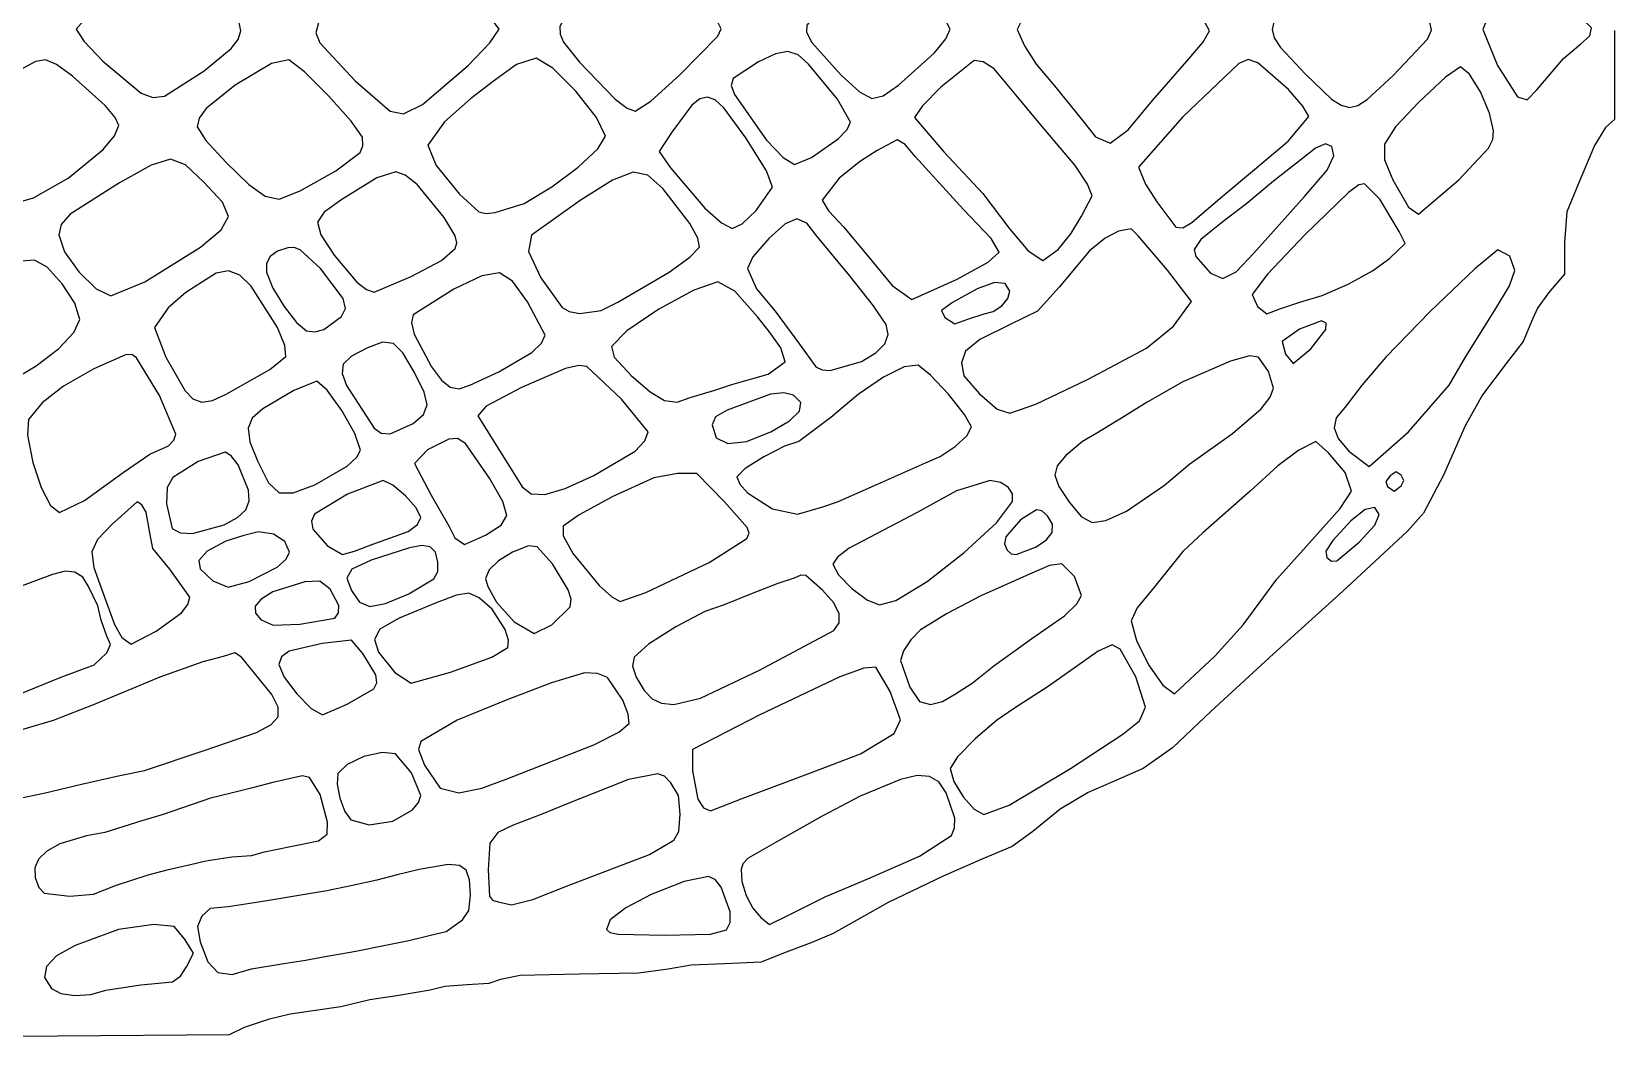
# Model space of a CAD drawing. Extents: x 0 to 192, y 1 to 97.
# Drawn here: x 116.1 to 191.5, y 0.8 to 48.7 of the extents above; entities that cross this region are included whole.
import ezdxf

# ---------------------------------------------------------------- set-up
doc = ezdxf.new("R2010")
doc.units = 0

msp = doc.modelspace()

# ---------------------------------------------------------------- linework, layer by layer
at = {"layer": 'Image', "color": 7}
for points in [[(168.338206, 44.062905), (169.505144, 45.459903), (171.143032, 47.348435), (171.897841, 48.23685), (172.211788, 48.790881), (171.936834, 49.311529), (171.275773, 50.119678), (169.31919, 52.447053), (167.897442, 54.024407), (167.4775, 54.202035), (166.978231, 54.01938), (166.53001, 53.669367), (166.179825, 53.204028), (164.864628, 51.550191), (163.439018, 49.649392), (163.048237, 48.854966), (163.392554, 48.076581), (163.954083, 47.194671), (164.820636, 46.167385), (166.178465, 44.496516), (166.782364, 43.740317), (167.473774, 43.427905), (168.338206, 44.062905), (168.338206, 44.062905)], [(134.704502, 45.27461), (136.869067, 47.128507), (137.905656, 48.221812), (138.346463, 48.868208), (137.855514, 49.531512), (136.711483, 50.671777), (135.412362, 51.822128), (134.456141, 52.515688), (133.803948, 52.754319), (133.202602, 52.651639), (132.435723, 52.104954), (131.286934, 51.011571), (130.283443, 49.964505), (129.749764, 49.238223), (129.614798, 48.698064), (129.807449, 48.209365), (131.486296, 46.398258), (133.155689, 44.9507), (133.793434, 44.831732), (134.704502, 45.27461), (134.704502, 45.27461)], [(146.965768, 46.684218), (148.78435, 48.530063), (148.939544, 48.881745), (148.810427, 49.14384), (146.713862, 51.230507), (144.842264, 52.741227), (144.137821, 52.249382), (142.878421, 51.066861), (141.711175, 49.822152), (141.244635, 48.989244), (141.25593, 48.628994), (141.420562, 48.253829), (142.180713, 47.301596), (143.887288, 45.536524), (144.454795, 45.097708), (144.834946, 44.951903), (145.579714, 45.436551), (146.965768, 46.684218), (146.965768, 46.684218)], [(157.39514, 46.19211), (159.105384, 47.740246), (159.647792, 48.408349), (159.850471, 48.86303), (159.577943, 49.390616), (158.885532, 50.172328), (156.992104, 51.741746), (156.297653, 52.106955), (155.806772, 51.988922), (154.389556, 50.657583), (153.017363, 49.063203), (152.998589, 48.726494), (153.259866, 48.226377), (154.664829, 46.674656), (155.527855, 45.882328), (156.115722, 45.565164), (156.660721, 45.682109), (157.39514, 46.19211), (157.39514, 46.19211)], [(180.975291, 46.660858), (182.601836, 48.384983), (182.803663, 48.814117), (182.731034, 49.142898), (180.969888, 51.005563), (179.604865, 52.24522), (178.897917, 52.571894), (178.189811, 52.242265), (176.814887, 50.983719), (175.606674, 49.724963), (175.30394, 49.26758), (175.201806, 48.858809), (175.300035, 48.449113), (175.598392, 47.988953), (176.794541, 46.71909), (178.036421, 45.53705), (178.485918, 45.239604), (178.886331, 45.136965), (179.286566, 45.228452), (179.735531, 45.513384), (180.97528, 46.660858), (180.975291, 46.660858)], [(187.819891, 45.980867), (189.091099, 47.472879), (189.924316, 48.169233), (190.350374, 48.545155), (190.425444, 48.929795), (189.993345, 49.349487), (188.871083, 50.32376), (188.14568, 51.261705), (187.443215, 52.061119), (187.125953, 52.086706), (186.796532, 51.8788), (185.852964, 50.379567), (185.250441, 48.847034), (185.939274, 47.140617), (186.898182, 45.644621), (187.360892, 45.502738), (187.819891, 45.980867), (187.819891, 45.980867)], [(124.295916, 46.878298), (125.577051, 47.940623), (125.909121, 48.376942), (126.037807, 48.783086), (125.964821, 49.183846), (125.691874, 49.604013), (124.552942, 50.601732), (123.287865, 51.5045), (122.424114, 51.95515), (121.776005, 52.016573), (121.157853, 51.751663), (119.40082, 50.240002), (118.194523, 48.866359), (118.573859, 48.287523), (119.463925, 47.341429), (121.288612, 45.814703), (121.847146, 45.60942), (122.395601, 45.669118), (124.295916, 46.878298), (124.295916, 46.878298)], [(191.515753, 48.810614), (191.515753, 44.567396), (191.099268, 44.181411), (190.567922, 43.315328), (189.799075, 41.511364), (189.243292, 40.161254), (189.14509, 38.688861), (189.14509, 37.190224), (188.383091, 36.297518), (187.844929, 35.561892), (187.621092, 35.046845), (187.165177, 33.983654), (186.355287, 32.930321), (185.222747, 31.425965), (184.403762, 29.959906), (183.378519, 27.603474), (182.418327, 25.79851), (181.650723, 24.930051), (178.569638, 22.073316), (175.259771, 19.085941), (172.296442, 16.348179), (170.452015, 14.607167), (169.058266, 13.620559), (167.534268, 12.943978), (166.438291, 12.478312), (165.089756, 11.677935), (163.799898, 10.619603), (162.815877, 9.899937), (161.329955, 9.284861), (159.51385, 8.480481), (156.898202, 7.22954), (154.279758, 5.745521), (153.263759, 5.324876), (151.90708, 4.816874), (150.849032, 4.386212), (149.113084, 4.310111), (147.513299, 4.241785), (146.403894, 4.056111), (145.001819, 3.859719), (142.160599, 3.803945), (139.362403, 3.754449), (138.419848, 3.555329), (137.855622, 3.367315), (136.821153, 3.300287), (135.761567, 3.22778), (135.066132, 3.040903), (133.573336, 2.787946), (132.195692, 2.582468), (130.809827, 2.248834), (128.396019, 1.909124), (127.338498, 1.648622), (126.1955, 1.274163), (125.475834, 0.918485), (109.09309, 0.798391)], [(153.248516, 42.751613), (154.520743, 43.634193), (154.946638, 44.088362), (155.109143, 44.439327), (154.485066, 45.529666), (153.098074, 47.195567), (152.599791, 47.637039), (152.119131, 47.799455), (151.531168, 47.688873), (150.710975, 47.311354), (149.502941, 46.519592), (149.415831, 46.179788), (149.57979, 45.748103), (151.099792, 43.577928), (151.894771, 42.744908), (152.429505, 42.411907), (153.248516, 42.751613), (153.248516, 42.751613)], [(117.80543, 41.757625), (119.480755, 43.135809), (120.022517, 43.787207), (120.22652, 44.267814), (120.052199, 44.656562), (119.576848, 45.229528), (118.00872, 46.624547), (117.244404, 47.178526), (116.72081, 47.403084), (116.244209, 47.326972), (115.620874, 46.978943), (113.869271, 45.588973), (112.594216, 44.243324), (112.519641, 43.870449), (112.674988, 43.407396), (113.728775, 42.110502), (115.209082, 40.800372), (115.666688, 40.687614), (116.150693, 40.822149), (117.80543, 41.757625), (117.80543, 41.757625)], [(128.86251, 41.155299), (130.569108, 42.109905), (131.730642, 42.991886), (131.859191, 43.307212), (131.832718, 43.714782), (131.302842, 44.480752), (130.221882, 45.692154), (129.071643, 46.839616), (128.333928, 47.413766), (127.505832, 47.229478), (125.776501, 46.190723), (124.391345, 45.090853), (124.05964, 44.631354), (123.951849, 44.21409), (124.368326, 43.563877), (125.332776, 42.503394), (126.417731, 41.469493), (127.195721, 40.899026), (127.860967, 40.762019), (128.86251, 41.155299), (128.86251, 41.155299)], [(139.539566, 40.55387), (140.862344, 41.3461), (142.118499, 42.285746), (143.056586, 43.164437), (143.425158, 43.773805), (142.999281, 44.662727), (142.013602, 45.906603), (140.906049, 47.013604), (140.11455, 47.4919), (139.181566, 47.177695), (138.091165, 46.392449), (136.985168, 45.544815), (135.75126, 44.451969), (134.958502, 43.342085), (135.34882, 42.369386), (136.460124, 41.006389), (137.382977, 40.154558), (137.713806, 40.078922), (138.168119, 40.128598), (139.539566, 40.55387), (139.539566, 40.55387)], [(165.009238, 38.365459), (165.607797, 39.104175), (166.115796, 39.956582), (166.623795, 40.923188), (166.397091, 41.484511), (165.820247, 42.364317), (164.235764, 44.223136), (162.982197, 45.73078), (161.953137, 46.97248), (161.433812, 47.30614), (161.002841, 47.372412), (159.411197, 46.097169), (158.538483, 45.205104), (158.157139, 44.660526), (159.554138, 43.025379), (161.409261, 41.031314), (162.700109, 39.334423), (163.572293, 38.299348), (164.270076, 37.839918), (165.009238, 38.365459), (165.009238, 38.365459)], [(171.369779, 39.642389), (172.719788, 40.805599), (174.261328, 42.093455), (175.973086, 43.526412), (176.953116, 44.701542), (176.664226, 45.201723), (175.980584, 45.989438), (174.527218, 47.266396), (174.056875, 47.426459), (173.619785, 47.232942), (170.926267, 44.675127), (168.825761, 42.282417), (169.161985, 41.480577), (169.711685, 40.634639), (170.617031, 39.426668), (170.941604, 39.398982), (171.369779, 39.642389), (171.369779, 39.642389)], [(184.104413, 41.689063), (185.512167, 43.193323), (185.715674, 43.601683), (185.753085, 44.017394), (185.567566, 44.86596), (185.132672, 45.873488), (184.615308, 46.715762), (184.182375, 47.068567), (183.471659, 46.573265), (182.192711, 45.382433), (181.077779, 44.204881), (180.562252, 43.382193), (180.552908, 42.63567), (180.956529, 41.686611), (181.698808, 40.376739), (182.176556, 40.041243), (184.104413, 41.689063), (184.104413, 41.689063)], [(150.606123, 40.228893), (151.383815, 41.337967), (151.102008, 42.106138), (150.113927, 43.681908), (149.05894, 45.121291), (148.652032, 45.49208), (148.284395, 45.63341), (147.925189, 45.547638), (147.543572, 45.237122), (146.589751, 43.951288), (145.982826, 43.035333), (146.51744, 42.257956), (148.157872, 40.337666), (148.945918, 39.638632), (149.458232, 39.363913), (149.936868, 39.59409), (150.606123, 40.228893), (150.606123, 40.228893)], [(160.189094, 36.956179), (161.657351, 37.757736), (162.19384, 38.234752), (161.805145, 38.89075), (160.487573, 40.26675), (158.178362, 42.792911), (157.700497, 43.368929), (157.325624, 43.597244), (156.379142, 43.089244), (155.586604, 42.581245), (154.56137, 41.758535), (153.754478, 40.713202), (154.055838, 40.21171), (154.780386, 39.424042), (156.122787, 37.828366), (157.083422, 36.652102), (158.030629, 35.982513), (160.189094, 36.956179), (160.189094, 36.956179)], [(174.334493, 38.192385), (176.741449, 40.8878), (177.819357, 42.143402), (178.138448, 42.826646), (178.040324, 43.278906), (177.74751, 43.401646), (177.262341, 43.195116), (176.587155, 42.65957), (175.259784, 41.618147), (173.989786, 40.550647), (172.868089, 39.694499), (171.804746, 38.844396), (171.479302, 38.358509), (171.563745, 38.032637), (172.265312, 37.231937), (172.85697, 36.985666), (173.494702, 37.302817), (174.334493, 38.192385), (174.334493, 38.192385)], [(121.457668, 36.825319), (124.121182, 38.48136), (125.098955, 39.305747), (125.44329, 39.938271), (125.16638, 40.615821), (124.280416, 41.575285), (123.395266, 42.396871), (122.686954, 42.667901), (121.76861, 42.385724), (120.253362, 41.547689), (117.908643, 40.047779), (117.479706, 39.551998), (117.360081, 39.065858), (117.633314, 38.250636), (118.310359, 37.29267), (119.134496, 36.492606), (119.849003, 36.151092), (121.457668, 36.825319), (121.457668, 36.825319)], [(134.153273, 37.080403), (135.600782, 37.840427), (136.257093, 38.403591), (136.330393, 38.685936), (136.256103, 39.008569), (135.731706, 39.894037), (134.443064, 41.456579), (133.869826, 41.910096), (133.420203, 42.073246), (132.525849, 41.778186), (130.855963, 40.754122), (130.012356, 40.148427), (129.691163, 39.659576), (129.859882, 39.05435), (130.486012, 38.099532), (131.568259, 36.80379), (132.023794, 36.449448), (132.389631, 36.321283), (134.153273, 37.080403), (134.153273, 37.080403)], [(143.215788, 35.458361), (144.017824, 35.857622), (146.454886, 37.281328), (147.441793, 38.002045), (147.907821, 38.481487), (147.822972, 38.899851), (147.445597, 39.594869), (146.156321, 41.268913), (145.446519, 41.909747), (144.7449, 42.056609), (143.762866, 41.668073), (142.211815, 40.702711), (139.899415, 39.051713), (139.755095, 38.263251), (140.346191, 37.014655), (141.349568, 35.596254), (141.694287, 35.400165), (142.206141, 35.305472), (143.215788, 35.458361), (143.215788, 35.458361)], [(175.564529, 35.529738), (176.529783, 35.856672), (177.588907, 36.177106), (178.830239, 36.716203), (179.989439, 37.345324), (180.802166, 37.935826), (181.551002, 38.653336), (181.262964, 39.220292), (180.337207, 40.7559), (179.605732, 41.498579), (179.329248, 41.445495), (178.838891, 41.088364), (176.753662, 39.067374), (174.981063, 37.184285), (174.243786, 36.223408), (174.505729, 35.639676), (174.955773, 35.299921), (175.564529, 35.529738), (175.564529, 35.529738)], [(155.619728, 33.015228), (156.313912, 33.43481), (156.734541, 33.859191), (156.893346, 34.306013), (156.802062, 34.792916), (156.454677, 35.299916), (156.197228, 35.678224), (155.059589, 37.116222), (153.515655, 38.981577), (153.012823, 39.624666), (152.54612, 39.826023), (151.988501, 39.580123), (151.212918, 38.881441), (150.449551, 38.016235), (150.198483, 37.455532), (150.619116, 36.488121), (151.509013, 35.418179), (152.665005, 33.851848), (153.454526, 32.767437), (153.745977, 32.617491), (154.12931, 32.590586), (155.619728, 33.015228), (155.619728, 33.015228)], [(166.432412, 32.173701), (169.208799, 33.661145), (170.499992, 34.703561), (171.365123, 35.89128), (170.221188, 37.383081), (168.808539, 39.017709), (168.481597, 39.342669), (167.877339, 39.235019), (167.236832, 38.901849), (166.495995, 38.2923), (165.049902, 36.562233), (164.01094, 35.423385), (162.719249, 34.789255), (161.263161, 34.069949), (160.591851, 33.518753), (160.389032, 32.957589), (160.504907, 32.331493), (161.252263, 31.475924), (162.089906, 30.747414), (162.699781, 30.558588), (163.936451, 30.985588), (166.432412, 32.173701), (166.432412, 32.173701)], [(115.06186, 32.086489), (116.28981, 32.815699), (117.345759, 33.634059), (118.085257, 34.413058), (118.363856, 35.024183), (118.117732, 35.805968), (117.527121, 36.732257), (116.813669, 37.512927), (116.19902, 37.857856), (115.139225, 37.780257), (114.120924, 37.358276), (112.497367, 36.340527), (111.677844, 35.58172), (111.551345, 35.326012), (111.559472, 35.019999), (112.11194, 33.676141), (112.991148, 32.035797), (113.609712, 31.402444), (115.06186, 32.086489), (115.06186, 32.086489)], [(130.84127, 35.166092), (131.020888, 35.549162), (130.923071, 36.033499), (129.829592, 37.454224), (128.873777, 38.347014), (128.582071, 38.46352), (128.283721, 38.44382), (127.778848, 38.278871), (127.434943, 38.023621), (127.260706, 37.687988), (127.264833, 37.281888), (127.569038, 36.519913), (128.098499, 35.638152), (128.687811, 34.879177), (129.171569, 34.485564), (129.562333, 34.440351), (129.990995, 34.546903), (130.84127, 35.166092), (130.84127, 35.166092)], [(181.705082, 29.669589), (183.641777, 31.901138), (184.428628, 33.264698), (185.825626, 35.473255), (186.512862, 36.632187), (186.774439, 37.357263), (186.527774, 38.044534), (185.96898, 38.347912), (184.858868, 37.448562), (182.742874, 35.413425), (180.62144, 33.236866), (179.495007, 31.913253), (178.661957, 30.82324), (178.261908, 30.331636), (178.156769, 29.857654), (178.351493, 29.346822), (178.851038, 28.744665), (179.83534, 28.018591), (181.705082, 29.669589), (181.705082, 29.669589)], [(125.339886, 31.459218), (127.416134, 32.641715), (128.185201, 33.267966), (128.139957, 33.780172), (127.782414, 34.643027), (126.530449, 36.612247), (125.988056, 37.134309), (125.446056, 37.341219), (124.865102, 37.23656), (124.205849, 36.823914), (123.413783, 36.315914), (122.570927, 35.584339), (121.919984, 34.637355), (122.46236, 33.231473), (123.380352, 31.61692), (123.758477, 31.235962), (124.172533, 31.085797), (124.680382, 31.161768), (125.339886, 31.459218), (125.339886, 31.459218)], [(136.950463, 31.89269), (138.3395, 32.527689), (139.912345, 33.447938), (140.377657, 33.899422), (140.546495, 34.279731), (139.706436, 35.86597), (138.993557, 36.857946), (138.364748, 37.255495), (137.527301, 37.108667), (136.188509, 36.467512), (134.25565, 35.24929), (134.182563, 34.865909), (134.302127, 34.331858), (135.133272, 32.772045), (135.60291, 32.134667), (136.022797, 31.794775), (136.452219, 31.723679), (136.950463, 31.89269), (136.950463, 31.89269)], [(147.455228, 31.300564), (148.631265, 31.653965), (149.445591, 31.927988), (149.99681, 32.086304), (151.172715, 32.4234), (151.994872, 33.000785), (151.777145, 33.680457), (151.221678, 34.45325), (150.668739, 35.154337), (149.582659, 36.377139), (148.770198, 36.823914), (147.630461, 36.430964), (145.969332, 35.518534), (144.442014, 34.486248), (143.703716, 33.733735), (143.829295, 33.232293), (144.644214, 32.362751), (145.545002, 31.572593), (146.235282, 31.161832), (146.832782, 31.085984), (147.455228, 31.300564), (147.455228, 31.300564)], [(160.697136, 35.045916), (161.478632, 35.293915), (161.908008, 35.407534), (162.315021, 35.680356), (162.608187, 36.030925), (162.696018, 36.377787), (162.479818, 36.748304), (161.968066, 36.785058), (161.136783, 36.483318), (159.961992, 35.838353), (159.442425, 35.454606), (159.607237, 35.118687), (160.07025, 34.816089), (160.697136, 35.045916), (160.697136, 35.045916)], [(177.041566, 33.628151), (177.758604, 34.553443), (177.780791, 34.849981), (177.550314, 34.961249), (176.504839, 34.568979), (175.685631, 33.975403), (175.835479, 33.367479), (176.198805, 32.929252), (177.041566, 33.628151), (177.041566, 33.628151)], [(118.590342, 26.40214), (120.423397, 27.734734), (121.693395, 28.600656), (122.590275, 29.003657), (122.845086, 29.273527), (122.93585, 29.561928), (122.162839, 31.399581), (121.059766, 33.195396), (120.835114, 33.352894), (120.5391, 33.348288), (119.036299, 32.672847), (117.578071, 31.852594), (116.569184, 31.04966), (115.913915, 30.263774), (115.872064, 29.518026), (116.121838, 28.201963), (116.513107, 27.011805), (116.963068, 26.149566), (117.388921, 25.817261), (118.590342, 26.40214), (118.590342, 26.40214)], [(134.247811, 30.065239), (134.745193, 30.503667), (134.919717, 30.951046), (134.775873, 31.562302), (134.31815, 32.492365), (133.767981, 33.431641), (133.312929, 33.887911), (132.799156, 33.942253), (132.072822, 33.675746), (131.311371, 33.277342), (130.922624, 32.898807), (130.861693, 32.458392), (131.083689, 31.874346), (132.399754, 29.838923), (132.72856, 29.604799), (133.160422, 29.566222), (134.247811, 30.065239), (134.247811, 30.065239)], [(168.26548, 25.891315), (170.0681, 27.11898), (171.271563, 28.144711), (173.312454, 29.588603), (174.67727, 30.767672), (175.102196, 31.326488), (175.259784, 31.758221), (175.024958, 32.541986), (174.545503, 33.228318), (174.128547, 33.293311), (173.222006, 33.034043), (170.941045, 32.050153), (169.248459, 31.089114), (168.147793, 30.401392), (166.846762, 29.602817), (166.16146, 29.203923), (165.371122, 28.544331), (164.954803, 28.044814), (164.838105, 27.600671), (165.032619, 27.066086), (165.54994, 26.295243), (166.111364, 25.615554), (166.62436, 25.34052), (167.279031, 25.441867), (168.26548, 25.891315), (168.26548, 25.891315)], [(142.874378, 27.588993), (144.833222, 28.751607), (145.303892, 29.234584), (145.457155, 29.669536), (144.18556, 31.222997), (142.535294, 32.781739), (142.148864, 32.83538), (141.519866, 32.692494), (139.410897, 31.777519), (137.728734, 30.885649), (137.329166, 30.43615), (139.450018, 27.044926), (139.874969, 26.711086), (140.532704, 26.681802), (141.505185, 26.970097), (142.874378, 27.588993), (142.874378, 27.588993)], [(153.788403, 26.09389), (154.481814, 26.32526), (156.39522, 27.174379), (158.683062, 28.19033), (159.379512, 28.494403), (160.090581, 28.97127), (160.643743, 29.485657), (160.866469, 29.90229), (160.533466, 30.502589), (159.766872, 31.46232), (158.91531, 32.377537), (158.327406, 32.844289), (157.663224, 32.761891), (156.668698, 32.270647), (155.462728, 31.441883), (154.164214, 30.346922), (152.646172, 29.203923), (151.960021, 28.983857), (150.968928, 28.477036), (150.077535, 27.913529), (149.690483, 27.523403), (149.828179, 27.172709), (150.198782, 26.763788), (151.383815, 26.000508), (152.570388, 25.746697), (153.788403, 26.09389), (153.788403, 26.09389)], [(129.56639, 27.146423), (131.102247, 28.035501), (131.569537, 28.460974), (131.741173, 28.801273), (131.472274, 29.58317), (130.850274, 30.681211), (130.152214, 31.659612), (129.655137, 32.082586), (128.559988, 31.6403), (127.084512, 30.7679), (126.584831, 30.326024), (126.383539, 29.841992), (126.468548, 29.198614), (126.827771, 28.2787), (127.356357, 27.243881), (127.866019, 26.76107), (128.541212, 26.754005), (129.56639, 27.146423), (129.56639, 27.146423)], [(151.299148, 29.669648), (152.192278, 30.190942), (152.673862, 30.661637), (152.738394, 31.07284), (152.380366, 31.41566), (151.926304, 31.530142), (151.286257, 31.458841), (149.224817, 30.708856), (148.661623, 30.378924), (148.507744, 30.010457), (148.704544, 29.3876), (149.259763, 29.120202), (150.136824, 29.21273), (151.299148, 29.669648), (151.299148, 29.669648)], [(125.243419, 25.227463), (125.884271, 25.586014), (126.271152, 25.953911), (126.433323, 26.3731), (126.400044, 26.885525), (125.905077, 28.095717), (125.581209, 28.527421), (125.296402, 28.695924), (124.00968, 28.2469), (122.791364, 27.498255), (122.52744, 27.021676), (122.493571, 26.229854), (122.758059, 25.065454), (123.141107, 24.854465), (123.738934, 24.814782), (125.243419, 25.227463), (125.243419, 25.227463)], [(137.699166, 24.749994), (138.44753, 25.214735), (138.718749, 25.675645), (138.528471, 26.352745), (137.892346, 27.466057), (136.748114, 29.117698), (136.362363, 29.344912), (135.948318, 29.318398), (134.932547, 28.803105), (134.316973, 28.164112), (135.11895, 26.64607), (135.973318, 25.153261), (136.247512, 24.617676), (136.697495, 24.293263), (137.699166, 24.749994), (137.699166, 24.749994)], [(172.471627, 18.977166), (173.817995, 20.460101), (174.584534, 21.503566), (175.428682, 22.643713), (176.961641, 24.359107), (178.444286, 26.010331), (178.985116, 26.836443), (178.689169, 27.732024), (177.887303, 28.670704), (177.280191, 29.203754), (176.481655, 28.793314), (175.470014, 28.050049), (174.159119, 26.839419), (171.9164, 24.872697), (170.948576, 23.967717), (169.592967, 22.280268), (168.762881, 21.271278), (168.48646, 20.656374), (168.730426, 19.717288), (169.308956, 18.566733), (169.991998, 17.592223), (170.549498, 17.181272), (172.471627, 18.977166), (172.471627, 18.977166)], [(131.451989, 23.981079), (132.329854, 24.308246), (134.014932, 24.923363), (134.464559, 25.256199), (134.619836, 25.587777), (134.399557, 26.041134), (133.88215, 26.623963), (133.282754, 27.127069), (132.816512, 27.341259), (131.128308, 26.691212), (129.553823, 25.74944), (129.408004, 25.412688), (129.469248, 25.030451), (130.168494, 24.238724), (130.893306, 23.815871), (131.451989, 23.981079), (131.451989, 23.981079)], [(145.343607, 22.002371), (148.371086, 23.43353), (150.16732, 24.588537), (150.271115, 24.830917), (150.183053, 25.109036), (149.088406, 26.324202), (147.76909, 27.679925), (146.864705, 27.679925), (145.730196, 27.483595), (143.768661, 26.581684), (142.170873, 25.712756), (141.40703, 25.165842), (141.403046, 24.70987), (141.888219, 23.846125), (143.121371, 22.336621), (143.717786, 21.795498), (144.116431, 21.583933), (145.343607, 22.002371), (145.343607, 22.002371)], [(157.260174, 21.623311), (158.757008, 22.530554), (160.527982, 23.912836), (162.054839, 25.330191), (162.819322, 26.342654), (162.820016, 26.711803), (162.613299, 27.031394), (162.246724, 27.256266), (161.76784, 27.341259), (160.157052, 26.860326), (158.278953, 25.825754), (156.645751, 24.959808), (155.038197, 24.123842), (154.478895, 23.688637), (154.262478, 23.362521), (154.531925, 22.852348), (155.166526, 22.205618), (155.905669, 21.650359), (156.48874, 21.4146), (157.260174, 21.623311), (157.260174, 21.623311)], [(181.355779, 27.087259), (181.481321, 27.342116), (181.352234, 27.599532), (181.121457, 27.768217), (180.824097, 27.573841), (180.618425, 27.301827), (180.699778, 27.061568), (181.021627, 26.846514), (181.355779, 27.087259), (181.355779, 27.087259)], [(122.004518, 20.159003), (123.212915, 21.04348), (123.509182, 21.428946), (123.609418, 21.785947), (122.648984, 23.114077), (121.845086, 24.100501), (121.704023, 24.859394), (121.518121, 25.843664), (121.318833, 26.19047), (121.096374, 26.32526), (119.901189, 25.26841), (119.21364, 24.532995), (118.937782, 23.942307), (119.033501, 23.199384), (119.460685, 22.007266), (120.009427, 20.483268), (120.360231, 19.857413), (120.803097, 19.552369), (122.004518, 20.159003), (122.004518, 20.159003)], [(163.914465, 24.177838), (164.435334, 24.511418), (164.708121, 24.87633), (164.729087, 25.263011), (164.494495, 25.661892), (164.227878, 25.901253), (163.972292, 25.956901), (163.201203, 25.474637), (162.507064, 24.667226), (162.44127, 24.324735), (162.566545, 24.031138), (162.760151, 23.856288), (162.996315, 23.816684), (163.914465, 24.177838), (163.914465, 24.177838)], [(179.343819, 24.410828), (180.098523, 25.225826), (180.304911, 25.721429), (180.091097, 26.063665), (179.63218, 25.961168), (178.956178, 25.429588), (178.091106, 24.484577), (177.757714, 23.985334), (177.815505, 23.68165), (178.031613, 23.495775), (178.290078, 23.522764), (179.343819, 24.410828), (179.343819, 24.410828)], [(126.443594, 22.532675), (127.776355, 23.210317), (128.197418, 23.595193), (128.35451, 23.93697), (128.137127, 24.446742), (127.594032, 24.789368), (126.888809, 24.90482), (126.185041, 24.733071), (125.317595, 24.462596), (124.439764, 23.985981), (124.032418, 23.528325), (124.102685, 23.142493), (124.696347, 22.57136), (125.427595, 22.268044), (126.443594, 22.532675), (126.443594, 22.532675)], [(134.052123, 21.951547), (135.241541, 22.661781), (135.425816, 23.00959), (135.435722, 23.460792), (135.319987, 23.927169), (135.071244, 24.187235), (134.666922, 24.252224), (134.084452, 24.13337), (132.258612, 23.549857), (131.334384, 23.125117), (131.091354, 22.698364), (131.309111, 22.10881), (131.697005, 21.552616), (132.192674, 21.346214), (132.932314, 21.481794), (134.052123, 21.951547), (134.052123, 21.951547)], [(140.871694, 20.473333), (141.733139, 21.321988), (141.793942, 21.698749), (141.649891, 22.132855), (140.89144, 23.380371), (140.171017, 24.187755), (139.7526, 24.238389), (138.983484, 23.929435), (138.318355, 23.525572), (137.883403, 23.094557), (137.70408, 22.671765), (137.805838, 22.292573), (138.22697, 21.552273), (139.073801, 20.602891), (140.028881, 20.059935), (140.871694, 20.473333), (140.871694, 20.473333)], [(114.657419, 16.83022), (117.432524, 17.948496), (119.046715, 18.557968), (119.648557, 19.127277), (119.832592, 19.5332), (119.648557, 19.920997), (119.379855, 20.692577), (119.218724, 21.374563), (118.783376, 22.288255), (118.500047, 22.741123), (118.131818, 22.984708), (117.658109, 23.025975), (117.05834, 22.871886), (115.31586, 22.222353)], [(150.76378, 18.309266), (154.304811, 20.198174), (154.567735, 20.561747), (154.56885, 20.993618), (154.303632, 21.510032), (153.767557, 22.127233), (152.974092, 22.823461), (152.730708, 22.83594), (152.421303, 22.695711), (151.636727, 22.430599), (150.340942, 21.922599), (149.086184, 21.4146), (148.159836, 21.100971), (146.773951, 20.370182), (145.470562, 19.537381), (144.7917, 18.917714), (144.706254, 18.489189), (144.88419, 17.977402), (145.258852, 17.336882), (145.641218, 16.937116), (146.095766, 16.73146), (146.686969, 16.673272), (147.947681, 16.963908), (150.76378, 18.309266), (150.76378, 18.309266)], [(160.10447, 17.181272), (160.899891, 17.689271), (161.934937, 18.509695), (163.745132, 19.812282), (165.305257, 20.903021), (165.885927, 21.471851), (166.115796, 21.867444), (165.773919, 22.766907), (165.172092, 23.380166), (164.592563, 23.292648), (163.63964, 22.887705), (161.289802, 21.837607), (159.681137, 20.98915), (158.887235, 20.49419), (158.436938, 20.22565), (157.978733, 19.757511), (157.622922, 19.225321), (157.479807, 18.764626), (157.930053, 17.50052), (158.396131, 16.815298), (158.922766, 16.673272), (159.490353, 16.805133), (160.10447, 17.181272), (160.10447, 17.181272)], [(130.513508, 20.780122), (130.688668, 21.041271), (130.705775, 21.388825), (130.293295, 22.169818), (129.806115, 22.542675), (129.083624, 22.519184), (127.569655, 22.034659), (127.005772, 21.688393), (126.725163, 21.349438), (126.73683, 21.01797), (127.005301, 20.6988), (127.577023, 20.459125), (128.847143, 20.498743), (130.513508, 20.780122), (130.513508, 20.780122)], [(136.034191, 18.20339), (138.007068, 18.924485), (138.773344, 19.390445), (138.796035, 19.731576), (138.641191, 20.240812), (138.026069, 21.210347), (137.403028, 21.758467), (136.914862, 21.973975), (136.313023, 21.885934), (135.34896, 21.523412), (133.579704, 20.782916), (132.662467, 20.253667), (132.403274, 19.768388), (132.608156, 19.159802), (133.377914, 18.190002), (134.162409, 17.689271), (136.034191, 18.20339), (136.034191, 18.20339)], [(131.115669, 16.683223), (132.38603, 17.418796), (132.525081, 17.702048), (132.480711, 18.085666), (131.860047, 19.095546), (131.31784, 19.736702), (129.911449, 19.577396), (128.349282, 19.215168), (127.970521, 18.935084), (127.846511, 18.582535), (128.101995, 17.973239), (128.701454, 17.174874), (129.394398, 16.477365), (129.930337, 16.170636), (131.115669, 16.683223), (131.115669, 16.683223)], [(115.426644, 12.185958), (116.648871, 12.44353), (118.448523, 12.866124), (120.263107, 13.285885), (121.448439, 13.522369), (124.290515, 14.47894), (126.790207, 15.33134), (127.475233, 15.694417), (127.810964, 16.08341), (127.817838, 16.549321), (127.516292, 17.143148), (126.069698, 18.918553), (125.756338, 19.130376), (125.199564, 18.960886), (124.227502, 18.707244), (122.173851, 17.965715), (119.041189, 16.673971), (117.093858, 15.908839), (114.278306, 15.072701)], [(162.666337, 11.875221), (165.586286, 13.610886), (168.08664, 15.247591), (168.872599, 15.896767), (169.158408, 16.544492), (168.697807, 17.987951), (167.963334, 19.311625), (167.578877, 19.512815), (166.916763, 19.213388), (164.530894, 17.529852), (162.922229, 16.489808), (162.05793, 15.907996), (161.044717, 15.035082), (160.202321, 14.170455), (159.850471, 13.6135), (160.033744, 12.992169), (160.473474, 12.270533), (161.004526, 11.672992), (161.461765, 11.423946), (162.666337, 11.875221), (162.666337, 11.875221)], [(137.535088, 12.671841), (138.683831, 13.112787), (142.866831, 14.74139), (144.060899, 15.342733), (144.554721, 15.756196), (144.510603, 16.202722), (144.251623, 16.871849), (143.520429, 17.959167), (143.03986, 18.152458), (142.416243, 18.173371), (140.846035, 17.708035), (138.768497, 16.914662), (136.356836, 15.915031), (134.626987, 14.903905), (134.512104, 14.523825), (134.79957, 13.772414), (135.540563, 12.678074), (136.431114, 12.449721), (137.535088, 12.67183), (137.535088, 12.671841)], [(149.94506, 12.19162), (153.123771, 13.385342), (155.575592, 14.323324), (157.183474, 15.279947), (157.479807, 15.942346), (156.999073, 17.285774), (156.310059, 18.441639), (155.745856, 18.398832), (154.588572, 17.987181), (150.772707, 16.171308), (147.573819, 14.515976), (147.574052, 13.51249), (147.822306, 12.155625), (148.091381, 11.744183), (148.420675, 11.593279), (149.94506, 12.19162), (149.94506, 12.19162)], [(133.282236, 11.108735), (134.229254, 11.651012), (134.515168, 11.991709), (134.619836, 12.327584), (134.175866, 13.410073), (133.419259, 14.310766), (132.771306, 14.381648), (131.905705, 14.184044), (131.108176, 13.815257), (130.664444, 13.372594), (130.63087, 12.86891), (130.761527, 12.197418), (130.998766, 11.562785), (131.284939, 11.169679), (132.148706, 10.926407), (133.282236, 11.108735), (133.282236, 11.108735)], [(120.057187, 8.037283), (121.61869, 8.551283), (122.597184, 8.799282), (123.645523, 9.047281), (124.375182, 9.222615), (125.61284, 9.397949), (126.546293, 9.470306), (127.169178, 9.645948), (128.405252, 9.893947), (129.734139, 10.166856), (130.152601, 10.491793), (130.168523, 11.055855), (129.814043, 12.375864), (129.309832, 13.194194), (128.970592, 13.267642), (128.476994, 13.154009), (127.558835, 12.947944), (126.602629, 12.693944), (125.571698, 12.439944), (124.592592, 12.208061), (122.343184, 11.423946), (121.327186, 11.114116), (119.562066, 10.562102), (118.681713, 10.407108), (117.406628, 10.030696), (116.790445, 9.671838), (116.396044, 9.299789), (116.222371, 8.873241), (116.242139, 8.420463), (116.405897, 7.949521), (116.667435, 7.680033), (117.881418, 7.529284), (119.019656, 7.626436), (120.057187, 8.037283), (120.057187, 8.037283)], [(141.562494, 8.010851), (143.646259, 8.796512), (145.524974, 9.516935), (146.68482, 10.199921), (146.914687, 10.62109), (146.981153, 11.437199), (146.897277, 12.326592), (146.543152, 12.934495), (146.242121, 13.24884), (145.921668, 13.370208), (144.525823, 13.086511), (142.829706, 12.417547), (141.592542, 11.931945), (140.350285, 11.423946), (139.027955, 10.915946), (138.283334, 10.56499), (137.903198, 10.055249), (137.837165, 8.790218), (137.896395, 7.534447), (138.034768, 7.346241), (138.302831, 7.263698), (138.93783, 7.117101), (139.954733, 7.367473), (141.562494, 8.010851), (141.562494, 8.010851)], [(153.923811, 7.513898), (155.924046, 8.353576), (158.385834, 9.42996), (159.913206, 10.428018), (160.065126, 10.794696), (160.074154, 11.256327), (159.663908, 12.461392), (159.314097, 12.976158), (158.871988, 13.243318), (158.28282, 13.278951), (157.49183, 13.099134), (155.561331, 12.293856), (153.754478, 11.338345), (151.553148, 10.109529), (150.216343, 9.340292), (149.973076, 9.079141), (149.888532, 8.802381), (149.929514, 8.224078), (150.133695, 7.564839), (150.448301, 6.953877), (150.820554, 6.520408), (151.246671, 6.185223), (152.119575, 6.613665), (153.923811, 7.513898), (153.923811, 7.513898)], [(126.550393, 4.057955), (128.085077, 4.311955), (129.116509, 4.481288), (130.063275, 4.650621), (131.51329, 4.904621), (132.783288, 5.15862), (134.053287, 5.41262), (135.074979, 5.66662), (135.826339, 5.849911), (136.6095, 6.39463), (136.910957, 6.842126), (136.990499, 7.569932), (136.945385, 8.309741), (136.781504, 8.762754), (136.456048, 8.988335), (135.926209, 9.04585), (134.535169, 8.794398), (133.497517, 8.547831), (132.529289, 8.291283), (131.36561, 8.034733), (130.132508, 7.788165), (128.60851, 7.534165), (127.084512, 7.280166), (125.437417, 7.028717), (124.583469, 6.947703), (124.179166, 6.580995), (123.976923, 6.080601), (124.100235, 5.35333), (124.458881, 4.403658), (124.946919, 3.892284), (125.624154, 3.787589), (126.550393, 4.057955), (126.550393, 4.057955)], [(149.187858, 5.925482), (149.358641, 6.273208), (149.367075, 6.790394), (148.942618, 7.95481), (148.651279, 8.317681), (148.327449, 8.473826), (147.176291, 8.228955), (145.593847, 7.605635), (144.384874, 6.977716), (143.646537, 6.405101), (143.476003, 5.947694), (143.621629, 5.800262), (144.024292, 5.715144), (146.24284, 5.66662), (148.434232, 5.717629), (149.187858, 5.925482), (149.187858, 5.925482)], [(119.607735, 3.041956), (121.279413, 3.298268), (122.788272, 3.452024), (123.165427, 3.713588), (123.454356, 4.163219), (123.78822, 4.817647), (123.359911, 5.496133), (122.853405, 6.086949), (121.898121, 6.174619), (120.211075, 5.946126), (118.133841, 5.180014), (117.252908, 4.68919), (116.768891, 4.177998), (116.686186, 3.654466), (117.009191, 3.126623), (117.465256, 2.884507), (118.128699, 2.787139), (118.882023, 2.838346), (119.607735, 3.041956), (119.607735, 3.041956)]]:
    msp.add_lwpolyline(points, dxfattribs=at)

doc.saveas('drawing.dxf')
